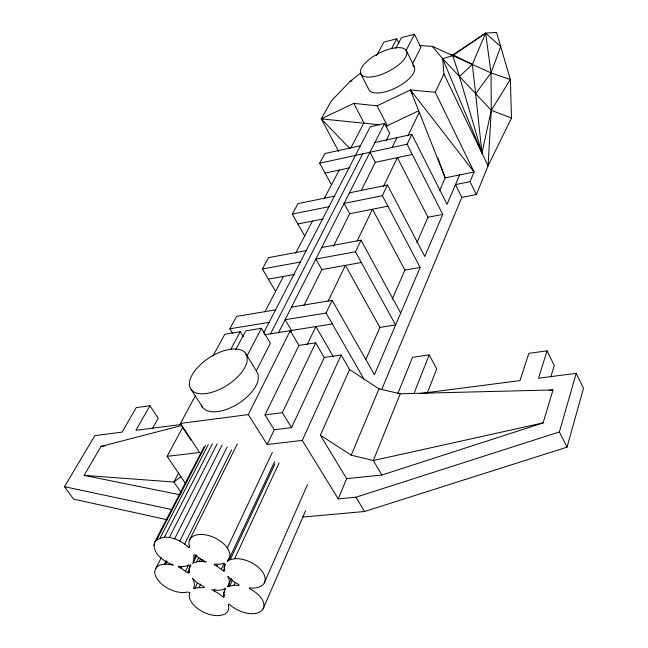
<?xml version="1.0" encoding="UTF-8"?>
<svg xmlns="http://www.w3.org/2000/svg" width="648" height="648" viewBox="0 0 648 648"><rect width="100%" height="100%" fill="white"/><g stroke="black" fill="none" stroke-linecap="round" stroke-linejoin="round"><path stroke-width="0.97" d="M419.548 45.571L432.232 46.316L442.746 58.717L443.929 74.026L488.065 165.823L491.281 110.322L491.014 72.908L485.644 33.129L496.554 32.4L510.365 79.518L511.483 118.066L488.065 165.823L476.393 194.546L461.813 197.389L381.729 389.489M194.141 558.754L193.663 555.134L194.935 554.704L199.147 558.106L206.307 562.01L201.196 561.411L196.652 561.808L192.983 563.177L194.141 558.754L195.834 555.271M488.065 165.823L488.479 163.855M224.143 567.267L224.897 564.027L223.771 563.379L219.51 564.238L214.577 564.092L214.18 564.781L216.756 565.988L223.252 570.872L224.775 570.92L224.143 567.267L225.374 564.635M224.386 590.271L225.172 588.7L221.47 589.996L216.942 590.344L211.904 589.721L218.975 593.698L223.082 597.002L224.273 596.93L223.649 593.398L225.196 588.514M228.647 558.463L227.359 561.209L230.324 559.605L234.641 558.738A21.862 12.612 24.9 0 1 263.776 573.99A21.862 12.612 24.9 0 1 249.48 587.809L249.407 588.643A21.481 12.166 24.8 0 1 261.087 611.194A21.481 12.166 24.8 0 1 229.335 604.228L228.145 604.301A21.19 11.858 25.4 0 1 216.432 615.608A21.19 11.858 25.4 0 1 191.816 602.729L189.84 599.084L189.143 595.601L189.799 592.523L187.645 592.094L183.36 592.604A21.287 11.964 26.2 0 1 159.853 582.277L156.954 578.624A21.287 11.964 26.2 0 1 161.376 564.627L165.669 564.068L173.299 565.048C164.155 561.767 151.608 553.449 154.637 542.222L203.885 447.128M302.414 517.088L364.565 511.499L567.049 447.144L583.492 388.298L576.218 373.329L538.504 378.213L547.058 350.827L528.849 353.346L520.004 380.603L419.653 393.595M567.049 447.144L559.378 431.941L576.218 373.329M559.378 431.941L355.906 497.219L338.232 498.903L346.656 478.629L381.866 475.033L543.105 422.909L553.003 389.942L400.237 393.757L378.999 388.849L349.572 369.571L341.156 354.991L324.251 357.477L291.551 427.615L274.242 429.745L267.187 444.536L302.276 440.397L341.156 354.991M550.816 376.844L554.283 365.472L547.058 350.827M427.259 393.336L436.703 368.809L429.17 354.91L412.549 357.283L397.775 393.773M413.999 393.441L429.17 354.91M400.237 393.757L373.321 460.534L381.866 475.033M476.393 194.546L470.067 181.659L474.085 171.987L435.237 92.243L443.929 74.026M543.105 422.909L373.321 460.534L351.208 455.188L378.999 388.849M459.562 174.936L447.039 204.323L411.82 134.387L407.114 144.196L442.738 214.423L424.805 256.486L387.48 185.053L382.369 195.704L420.139 267.43L374.431 374.698L332.157 300.34L291.495 307.136M189.151 568.361L190.423 565.412L189.346 565.178L183.392 566.652L178.492 566.336L178.354 566.992L180.913 568.11L187.564 572.792L189.564 572.646L189.151 568.361L190.844 564.886M263.12 608.828L305.629 510.665M365.861 359.51L379.882 327.418L345.4 265.356L328.05 301.32M392.202 299.19L404.919 270.078L372.479 209.239L357.145 241.032M416.842 242.757L427.988 217.234L397.386 157.626L383.341 186.746M439.587 190.674L445.184 177.86L437.951 158.063M264.319 582.908L307.468 484.655M346.656 478.629L320.363 435.221L349.572 369.571M233.96 585.249L238.885 585.436L238.95 584.609L234.082 581.807L227.796 576.445A21.562 12.28 25.6 0 1 227.796 586.529L233.96 585.249L235.167 582.617M223.082 597.002L224.289 594.378M227.796 586.529L231.433 578.624M229.724 586.051L232.543 579.895M223.649 593.398L224.451 591.648M234.641 558.738L279.053 462.964M230.324 559.605L274.914 463.944M223.252 570.872L224.483 568.239M214.164 590.936L214.982 589.186M227.359 561.209L229.173 558.941L274.59 461.7M223.957 570.896L224.783 569.138M221.373 569.09L223.835 563.825M227.286 547.997L272.322 452.434M216.756 565.988L217.582 564.238M199.017 587.582L203.82 587.768L204.557 587.169L197.097 582.755L192.407 578.235A21.287 11.964 26.2 0 1 193.355 588.376L199.017 587.582L200.678 584.107M291.551 427.615L282.358 412.695L315.689 342.833L324.251 357.477M290.588 332.246L291.479 330.464L285.12 319.707L326.066 313.033L332.157 300.34M304.009 305.329L321.837 269.576L315.876 259.038L355.46 251.78L361.025 240.173L400.691 313.081M194.902 588.368L197.397 583.16M307.168 344.59L315.851 326.592L333.477 356.927M407.843 135.967L419.264 112.298M199.155 561.589L200.418 558.981M201.196 561.411L202.038 559.67M196.652 561.808L198.766 557.458M187.564 572.792L189.678 568.458M193.234 561.897L196.628 554.947M274.242 429.745L265.008 414.931L298.947 345.392L315.689 342.833M188.285 572.743L189.556 570.143M192.983 563.177L196.798 555.36M331.339 184.639L319.683 163.199L392.161 147.452L396.965 137.668L411.82 134.387M185.595 571.066L188.568 564.999M180.913 568.11L181.764 566.384M189.556 540.027L237.314 443.929M154.637 542.222C163.742 531.878 180.452 539.59 188.771 547.479L189.67 545.665M184.68 543.98L231.636 449.834M333.453 246.272L349.677 213.735L387.893 206.202M361.292 190.439L375.297 162.348L412.306 154.443M386.24 140.389L389.707 133.439L384.604 123.46L370.308 126.708L263.59 333.007M185.83 483.991L167.127 456.338L199.649 452.498L180.428 423.419L248.322 414.599L290.231 330.683L298.947 345.392M179.844 541.031L227.1 447.023M164.495 564.222L166.309 560.625M165.669 564.068L167.03 561.362M386.402 127.397L387.253 125.704L418.576 110.849M278.34 333.072L384.604 123.46M174.604 538.836L222.151 444.982M201.455 405.057A32.513 16.694 -32.8 0 0 230.583 407.762A32.513 16.694 -32.8 0 0 258.22 379.623L258.236 374.682L256.316 370.753L270.378 343.124L261.428 328.285L245.786 330.812L235.856 349.507M412.541 63.804L420.884 47.425L414.518 34.287L401.436 37.633L395.766 48.308M155.779 568.474L161.255 557.709M169.322 537.557L217.137 443.848M164.365 537.273L212.406 443.71M270.305 334.238L362.71 153.835M160.088 538.01L208.291 444.56M153.835 545.397L154.759 543.607M156.767 539.695L205.529 445.443M256.316 370.753L247.107 355.784L261.428 328.285M406.045 50.552L414.518 34.287M264.862 311.866L283.435 276.445M295.553 253.344L312.474 221.073M324.454 198.215L339.228 170.06M350.868 147.857L363.957 122.901L353.808 103.356L321.262 118.876L338.71 151.535M178.597 473.137L173.923 482.023L181.31 492.877M452.758 55.598L459.473 76.505L481.942 153.09L442.746 58.717L452.758 55.598L485.644 33.129L500.71 46.599L491.014 72.908L475.648 93.701L481.942 153.09L491.281 110.322L510.365 79.518L491.014 72.908L432.232 46.316M230.729 349.491L240.238 331.703L243.235 336.604M391.554 48.608L396.787 38.815L398.917 43.165M167.127 456.338L182.858 427.137M232.802 333.607L229.829 328.795L236.561 316.394L275.594 309.866M319.683 163.199L324.932 153.544L360.474 145.695M275.546 291.325L262.399 269.001L268.572 257.629L306.374 250.565M304.819 236.269L292.297 214.091L297.975 203.626L334.619 196.125M180.428 423.419L195.307 395.952M212.884 356.149L224.84 334.182L240.238 331.703M376.431 55.768L383.867 42.12L396.787 38.815M152.329 428.733L158.233 418.163L149.923 405.737L136.226 407.633L122.083 432.127L94.827 435.65L64.508 486.697L73.556 499.114L167.249 519.761M349.92 148.619L321.262 118.876L331.322 100.967L350.033 81.405L360.928 72.86M149.923 405.737L135.934 430.329L181.594 424.416M180.047 494.78L84.094 475.365L101.064 446.399L181.796 425.477M459.473 76.505L472.335 64.452L485.644 33.129L451.98 55.461M180.978 476.596L173.923 482.023L84.094 475.365M188.771 547.479L189.621 547.074A21.951 12.725 25.8 0 1 209.482 535.783A21.951 12.725 25.8 0 1 229.173 558.941M353.808 103.356L377.096 105.827L410.435 89.967L435.237 92.243M350.033 81.405L351.977 80.903M451.186 55.404L453.13 54.902L472.335 64.452L475.648 93.701M374.957 142.503L396.965 137.668M392.161 147.452L407.114 144.196M325.053 173.089L349.993 167.759M349.434 192.845L387.48 185.053M382.369 195.704L344.072 203.415L349.677 213.735M292.297 214.091L329.168 206.672M470.067 181.659L455.455 184.583L461.813 197.389M297.869 223.957L323.093 218.984M427.988 217.234L442.738 214.423M321.708 247.528L361.025 240.173M262.399 269.001L300.445 262.035M268.369 279.142L294.394 274.485M321.837 269.576L361.341 262.505M404.919 270.078L420.139 267.43M229.829 328.795L269.114 322.388M264.562 334.749L290.231 330.683M291.479 330.464L332.343 323.976M379.882 327.418L395.62 324.98L355.46 251.78M265.008 414.931L282.358 412.695M101.064 446.399L105.081 445.897M548.978 390.444L553.003 389.942M451.162 54.837L453.13 54.902M321.262 118.876L379.485 124.764M385.309 125.469L387.253 125.704L377.096 105.827M64.508 486.697L171.955 509.587M511.483 118.066L491.281 110.322L442.746 58.717M320.363 435.221L351.208 455.188M245.624 354.748L247.107 355.784M412.8 65.318L414.202 66.623L414.752 69.385A25.426 10.441 -26.8 0 1 393.393 88.962A25.426 10.441 -26.8 0 1 368.866 89.651L360.782 73.832M410.435 89.967L474.085 171.987L445.184 177.86L410.435 89.967L412.59 94.325M181.464 425.704L190.917 440M191.136 389.545L202.686 407.389M248.322 414.599L267.187 444.536M302.276 440.397L338.232 498.903M355.906 497.219L364.565 511.499M326.066 313.033L364.387 379.825M370.016 152.248L375.297 162.348M406.369 50.649L406.895 53.371A25.572 10.247 -26.9 0 1 376.375 76.035A25.572 10.247 -26.9 0 1 364.314 63.998L368.275 60.199A25.572 10.247 -26.9 0 1 406.369 50.649L414.202 66.623M247.131 356.643L247.058 361.544A32.756 16.435 -32.6 0 1 206.623 393.482A32.756 16.435 -32.6 0 1 196.109 369.174L201.577 363.544A32.756 16.435 -32.6 0 1 247.131 356.643"/></g></svg>
